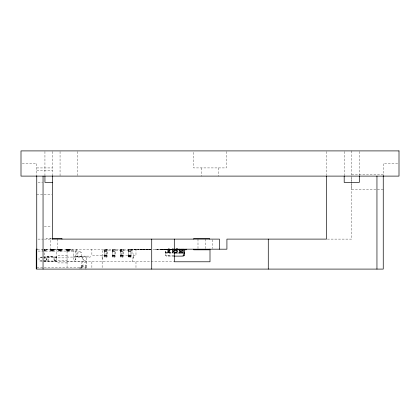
<?xml version="1.0" encoding="UTF-8"?>
<svg xmlns="http://www.w3.org/2000/svg" width="420" height="420" viewBox="0 0 420 420"><rect width="100%" height="100%" fill="white"/><g stroke="black" fill="none" stroke-linecap="round" stroke-linejoin="round"><path stroke-width="0.32" stroke-dasharray="2.1 1.58" d="M104.286 250.787L104.444 249.207L104.444 257.061L106.964 257.061L107.121 249.365L106.964 257.061M104.444 250.766L106.964 250.766L106.964 249.344L104.286 249.365L104.444 257.061M112.287 250.787L112.445 249.207L112.445 257.061L114.965 257.061L115.122 249.365L114.965 257.061M112.445 250.766L114.965 250.766L114.965 249.344L112.287 249.365L112.445 257.061M120.288 250.787L120.445 249.207L120.445 257.061L122.966 257.061L123.123 249.365L122.966 257.061M120.445 250.766L122.966 250.766L122.966 249.344L120.288 249.365L120.445 257.061M128.289 250.787L131.124 250.614L131.124 249.365L130.966 257.061L128.289 256.904L128.289 249.365L128.447 257.061M130.966 250.588L130.966 249.344L128.289 249.365M132.358 261.681L132.667 261.524L133.455 255.512L132.358 250.761L102.848 250.834L101.96 257.087L102.742 261.524L103.052 261.681M54.505 261.03L54.505 257.25M128.861 256.043C131.208 256.447 130.804 255.213 129.811 256.804C129.638 254.357 128.966 257.25 129.686 256.3L129.99 255.644L129.932 256.541C130.41 257.26 129.68 256.463 129.99 255.644L130.966 255.644M173.938 255.701L165.406 255.701L165.454 249.522L173.292 249.522M129.659 256.132C129.313 257.764 129.885 255.454 129.969 256.074M46.673 259.103L46.478 259.896A0.945 0.945 0 0 1 45.727 260.264M75.653 258.699L75.064 260.08A1.25 1.25 0 0 1 73.673 260.027L73.458 259.828A1.25 1.25 0 0 1 73.159 259.019L73.159 249.186M75.653 259.266C75.064 261.119 76.225 257.035 75.653 256.625L82.898 256.772M130.289 256.725L129.885 256.877L129.932 256.541M129.423 255.644C129.129 257.46 128.951 255.911 129.134 255.738L129.67 255.78M133.192 258.547L132.883 258.704L133.14 255.46L133.413 255.512M55.771 249.816L55.886 249.186M129.003 256.163L128.84 255.644L129.176 256.142M174.064 256.116L166.215 256.116L165.27 252.966L166.215 249.816M81.858 265.472L81.889 265.372A0.945 0.399 0 0 1 82.803 265.072L85.449 265.072A0.945 0.399 0 0 1 86.362 265.372L86.394 265.472M81.858 267.188L81.889 265.372M129.344 255.691L128.909 255.875M46.904 258.006L48.767 257.25L48.767 261.03L47.029 260.479L46.904 258.006L43.754 258.006L39.816 257.25M129.218 256.751L129.397 256.463L128.777 256.106M46.478 259.896L46.673 256.625L53.918 256.772M130.195 256.594L130.258 256.321L129.691 256.331L129.885 256.877M67.064 262.92L58.244 262.92L56.354 261.03L39.659 261.03L39.029 260.4L39.029 257.88L39.659 257.25L56.354 257.25L58.244 255.36L67.064 255.36M112.445 255.486L115.122 255.644L112.445 255.428L114.965 255.234L112.445 255.077L114.965 255.077L112.445 255.234L114.965 255.428L112.445 255.47L114.965 255.47M120.445 255.486L123.123 255.644L120.445 255.428L122.966 255.234L120.445 255.077L122.966 255.077L120.445 255.234L122.966 255.428L120.445 255.47L135.975 255.486L135.975 249.186M130.966 257.061L130.966 249.344M83.066 256.468L83.942 256.116L90.174 256.116L90.174 257.098L67.064 257.072M130.006 256.242L129.969 255.701M133.14 257.035L133.45 257.087L133.14 257.087M102.218 258.547L102.527 258.547L102.27 255.46L101.997 255.512M101.96 257.087L102.27 257.035M102.742 251.024L103.052 250.761M39.816 261.03L43.754 260.274L46.904 260.274M173.108 249.942L172.184 250.094L173.57 250.226M168.089 250.226L169.475 250.094L168.089 249.863L168.047 249.186M172.184 250.226L173.108 250.142M106.964 251.575L104.444 251.575M114.965 251.575L112.445 251.575M122.966 251.575L120.445 251.575M130.966 251.575L128.447 251.575M179.445 251.974L181.713 251.853M104.444 251.255L106.964 251.255M112.445 251.255L114.965 251.255M120.445 251.255L122.966 251.255M128.447 251.255L130.966 251.255M169.995 250.236L167.16 250.236M167.16 251.916L169.995 251.916M46.673 256.772L53.918 256.625L54.112 259.896A0.945 0.945 0 0 0 54.863 260.264L55.167 260.264A1.25 1.25 0 0 0 56.411 259.019L56.411 249.186M75.653 256.772L82.898 256.625C81.727 259.298 83.853 261.209 86.394 260.264M22.26 163.506L36.75 163.506L36.75 175.492M397.688 163.506L383.25 163.506L383.25 176.106M36.75 167.937L52.5 167.937M36.75 170.599L52.5 170.599M383.25 174.662L351.813 174.662L351.813 175.675M38.062 182.222L42.656 182.222M383.25 189.782L351.813 189.782L351.813 176.878M36.75 194.822L51.844 194.822M44.31 226.506L51.24 226.506M51.45 238.476L46.2 238.476L46.2 239.106M38.01 239.106L43.05 239.106M44.363 239.106L51.576 239.106M327.411 239.106L351.75 239.106L351.75 150.906M173.57 248.85L172.184 248.85L172.184 253.008M168.089 249.06L169.475 249.06M172.184 249.06L173.57 249.06M37.464 249.186L43.57 249.186M76.939 251.076L44.137 251.076L44.137 249.186L173.911 249.186M167.16 249.396L169.995 249.333M168.089 249.669L169.475 249.669M172.184 249.669L173.57 249.669M134.3 249.816L134.3 249.186L134.279 249.816L138.999 249.816L138.999 249.186M162.823 249.816L173.911 249.816M168.089 249.863L169.475 249.863L168.089 250.094L169.475 250.226M38.084 251.076L43.57 251.076M168.089 251.643L169.475 251.643M172.184 251.643L173.57 251.643M176.279 251.643L177.665 251.643M180.374 251.643L181.76 251.643M78.519 251.743L81.039 251.743M168.089 251.916L169.475 251.916M172.184 251.916L173.57 251.916M176.741 251.916L177.665 251.916M180.374 251.916L181.76 251.916M168.089 252.189L169.475 252.189M172.184 252.189L173.57 252.189M165.317 252.21L173.003 252.21M167.16 252.756L169.995 252.819M165.27 252.966L173.093 252.966M165.317 253.008L173.57 253.008M106.964 255.47L104.444 255.428L106.964 255.234L104.444 255.077L106.964 255.077L104.444 255.234L106.964 255.428L104.286 255.644L107.121 255.644L91.875 255.486L91.875 249.186M167.643 255.486L169.512 255.486M73.159 256.468L86.394 256.468L86.394 269.094M104.444 256.552L106.964 256.552M112.445 256.552L114.965 256.552M120.445 256.552L122.966 256.552M128.447 256.552L130.966 256.552M104.286 256.904L107.121 256.904M112.287 256.904L115.122 256.904M120.288 256.904L123.123 256.904M128.289 256.904L131.124 256.904M56.669 256.935L41.864 256.935L41.864 257.25M54.49 257.88L67.064 257.88M54.49 260.4L67.064 260.4M67.064 261.209L86.394 261.209M56.669 261.345L41.864 261.345L41.864 261.03M44.347 261.786L173.649 261.786M86.394 262.363L81.858 262.363L81.858 269.094M81.889 267.083A0.945 0.399 0 0 1 82.803 266.789L85.449 266.789A0.945 0.399 0 0 1 86.362 267.083L86.394 267.188M36.876 267.204L86.394 267.204M179.445 251.837L181.713 251.947M173.57 250.094L172.184 249.863L173.57 249.921L173.57 251.979M132.667 251.024L132.358 250.761M129.518 256.247L129.575 256.751L129.187 256.079M129.397 256.463L129.15 256.872L129.292 255.77M54.112 259.896L53.918 259.103M82.898 259.266L83.255 259.896L82.898 258.699M359.31 151.552L359.31 176.106M344.19 151.552L344.19 176.106M326.55 151.552L326.55 175.46M226.38 151.562L226.38 167.916L193.62 167.916L193.62 151.562M218.19 167.916L218.19 176.106M212.641 239.736L212.641 248.556M205.238 239.106L205.238 248.556M201.81 167.916L201.81 176.106M197.993 239.106L197.993 248.556M180.374 250.703L180.374 251.979M177.665 250.703L177.665 251.979M173.303 250.446L173.303 252.011M172.951 249.186L172.951 249.816M172.736 249.186L172.736 249.816M172.137 249.186L172.137 249.816M171.959 249.186L171.959 249.816M171.276 249.186L171.276 249.816M171.003 249.186L171.003 249.816M170.567 249.186L170.567 249.816M169.995 249.186L169.995 252.966M169.748 249.186L169.748 249.816M169.475 253.008L169.475 248.85L168.089 248.85L168.089 253.008M169.307 249.186L169.328 249.816M169.265 249.186L169.265 249.816M168.761 249.186L168.761 249.816M168.556 249.186L168.556 249.816M168.462 249.186L168.462 249.816M168.373 249.186L168.373 249.816M167.591 249.186L167.591 249.816M167.16 249.186L167.16 252.966M166.682 249.186L166.682 249.816M166.598 249.186L166.598 249.816M166.294 249.186L166.283 249.816M165.553 249.186L165.553 249.816M165.018 249.186L165.018 249.816M164.95 249.186L164.95 249.816M164.771 249.186L164.771 249.816M164.546 249.186L164.514 249.816M164.456 249.186L164.456 249.816M164.094 249.186L164.094 249.816M163.81 249.186L163.79 249.816M163.238 249.186L163.238 249.816M162.823 249.186L162.876 249.816M162.566 249.186L162.566 249.816L155.636 249.816L155.689 249.186M162.141 249.186L162.12 249.816M161.574 249.186L161.574 249.816M161.275 249.186L161.275 249.816M160.912 249.186L160.912 249.816M160.876 249.186L160.86 249.816M160.403 249.186L160.403 249.816M159.096 249.186L159.101 249.816M157.358 249.186L157.327 249.816L157.274 249.186M156.602 249.186L156.623 249.816M156.051 249.186L156.051 249.816M150.281 249.186L150.281 249.816L145.493 249.816L145.493 249.186M150.15 249.186L150.15 249.816M149.987 249.186L149.987 249.816M149.651 249.186L149.651 249.816M149.494 249.186L149.494 249.816M149.368 249.186L149.368 249.816M149.268 249.186L149.268 249.816M149.179 249.186L149.179 249.816M148.932 249.186L148.969 249.816M148.139 249.186L148.139 249.816L148.04 249.186M147.998 249.186L147.961 249.816M147.257 249.186L147.294 249.816M147.168 249.186L147.168 249.816M146.937 249.186L146.937 249.816M146.711 249.186L146.711 249.816M146.633 249.186L146.633 249.816M146.517 249.186L146.517 249.816M146.381 249.186L146.381 249.816M146.27 249.186L146.27 249.816M146.197 249.186L146.197 249.816M145.898 249.186L145.898 249.816M144.711 249.186L144.711 249.816L139.907 249.816L139.907 249.186M144.37 249.186L144.37 249.816M144.134 249.186L144.134 249.816M144.055 249.186L144.055 249.816M143.766 249.186L143.766 249.816M143.32 249.186L143.335 249.816M142.453 249.186L142.453 249.816M142.233 249.186L142.233 249.816M141.477 249.186L141.477 249.816M141.44 249.186L141.44 249.816M141.32 249.186L141.32 249.816M141.089 249.186L141.089 249.816M140.9 249.186L140.9 249.816M140.763 249.186L140.842 249.816M140.621 249.186L140.621 249.816M140.065 249.186L140.065 249.816M138.836 249.186L138.836 249.816M138.742 249.186L138.742 249.816M138.39 249.186L138.39 249.816M138.085 249.186L138.085 249.816M137.954 249.186L137.954 249.816M137.671 249.186L137.671 249.816M136.637 249.186L136.631 249.816M135.975 261.786L135.975 268.485M135.608 249.186L135.65 249.816M135.329 249.186L135.329 249.816M135.193 249.186L135.193 249.816M134.993 249.186L134.993 249.816M134.542 249.186L134.542 249.816M133.366 249.186L133.366 249.816L128.357 249.816L128.357 249.186M132.389 249.186L132.389 249.816M131.665 249.186L131.665 249.816M131.497 249.186L131.497 249.816M129.229 249.186L129.229 249.816M121.8 249.186L121.8 255.486M106.05 249.186L106.05 255.486M102.144 261.786L102.144 268.485M91.875 261.786L91.875 268.485M85.696 267.204L85.696 269.094M85.449 265.072L85.449 266.789M82.803 265.072L82.803 266.789M81.669 256.468L81.669 252.373L77.889 252.373L77.889 256.468M81.16 267.204L81.16 268.464M80.666 267.204L80.666 268.464M79.968 267.204L79.968 269.094M77.7 151.552L77.7 175.46M76.939 249.186L76.939 256.468M76.031 249.186L76.031 251.076M75.679 251.076L75.679 256.468M72.602 249.186L72.602 251.076M71.342 249.186L71.342 251.076M70.718 249.186L70.718 249.816L65.52 249.816L65.52 249.186M69.962 249.186L69.962 251.076M69.605 249.186L69.605 249.816M69.473 249.186L69.473 251.076M69.017 249.186L69.017 251.076M68.628 249.186L68.628 251.076M68.329 249.186L68.329 251.076M68.14 249.186L68.14 251.076M68.072 249.186L68.072 251.076M68.008 249.186L68.008 251.076M67.82 249.186L67.82 251.076M67.662 249.186L67.662 249.816M67.52 249.186L67.52 251.076M67.127 249.186L67.127 251.076M67.064 251.076L67.064 267.204M66.675 249.186L66.675 251.076M66.633 249.186L66.633 249.816M66.181 249.186L66.181 251.076M62.008 249.186L62.008 251.076M61.95 249.186L61.95 249.816L46.2 249.816L46.2 249.186M61.52 249.186L61.52 251.076M61.063 249.186L61.063 251.076M60.669 249.186L60.669 251.076M60.37 249.186L60.37 251.076M60.181 249.186L60.181 251.076M60.118 249.186L60.118 251.076M60.06 151.552L60.06 176.106M60.055 249.186L60.055 251.076M59.866 249.186L59.866 251.076M59.561 249.186L59.561 251.076M59.173 249.186L59.173 251.076M58.716 249.186L58.716 251.076M58.228 249.186L58.228 251.076M57.698 239.106L57.698 249.816M57.362 249.186L57.362 249.816M56.354 257.25L56.354 261.03M54.049 249.186L54.049 251.076M53.56 249.186L53.56 251.076M53.104 249.186L53.104 251.076M52.736 249.186L52.736 249.816M52.715 249.186L52.715 251.076M52.5 151.552L52.5 175.46M52.411 249.186L52.411 251.076M52.222 249.186L52.222 251.076M52.159 249.186L52.159 251.076M52.096 249.186L52.096 251.076M51.907 249.186L51.907 251.076M51.608 249.186L51.608 251.076M51.214 249.186L51.214 251.076M50.788 238.476L50.788 239.106M50.757 249.186L50.757 251.076M50.474 249.816L50.453 238.476M50.269 249.186L50.269 251.076M46.095 249.186L46.095 251.076M45.602 249.186L45.602 251.076M45.15 249.186L45.15 251.076M45.014 256.935L45.014 257.25M45.014 261.03L45.014 261.345M44.94 151.552L44.94 176.106M44.756 249.186L44.756 251.076M44.457 249.186L44.457 251.076M44.268 249.186L44.268 251.076M44.179 249.186L44.179 259.019A1.25 1.25 0 0 0 45.423 260.264M42.315 249.186L42.315 251.076M51.513 249.186L51.445 249.816L50.935 249.186L50.642 249.816L50.642 249.186L50.972 249.816L51.513 249.186M128.447 255.486L131.124 255.644L128.447 255.428L130.966 255.234L128.447 255.077L130.966 255.077L128.447 255.234L130.966 255.428L128.447 255.47M106.964 255.397L104.444 255.428L106.964 255.428M114.965 255.397L112.445 255.428L114.965 255.428M122.966 255.397L120.445 255.428L122.966 255.428M130.966 255.397L128.447 255.428L130.966 255.428"/><path stroke-width="0.63" d="M173.911 249.816L183.225 249.816L184.17 252.966L183.225 256.116L174.064 256.116M177.665 249.863L176.279 250.094L176.279 248.85L177.665 248.85M176.138 250.236L173.87 250.131M182.28 250.236L179.445 250.131M52.5 182.406L44.94 182.406L44.94 176.106M52.106 238.476L61.95 238.476L61.95 239.106M52.106 239.106L219.45 239.106L219.45 249.186M37.459 249.186L36.246 249.186L36.246 269.094M174.2 249.186L226.916 249.186L226.916 239.106L326.55 239.106L326.55 176.106M181.776 249.522L184.391 249.522L184.438 255.701L183.125 255.701M176.279 249.669L177.665 249.669M184.007 249.816L186.191 249.816L186.191 249.186M176.279 249.863L177.665 249.921M173.87 252.819L176.138 252.756M179.445 252.819L182.28 252.756M174.395 252.966L184.17 252.966M183.02 255.759L183.808 255.759M383.25 175.675L383.25 269.094L36.75 269.094L36.75 175.728M376.95 176.106L376.95 269.094M359.31 176.106L359.31 182.406L344.19 182.406L344.19 176.106M268.275 239.106L268.275 269.094M210 249.186L210 261.786L174.3 261.786L174.3 239.106M209.491 239.106L209.491 238.476L193.741 238.476L193.741 239.106M209.491 249.186L209.491 249.816L193.741 249.816L193.741 249.186M183.461 249.186L183.493 249.816M182.28 249.186L182.28 252.966M181.86 249.186L181.86 249.816M179.886 249.186L179.886 249.816M179.445 249.748L179.445 252.966M179.046 249.186L179.046 249.816M177.072 249.186L177.072 249.816M176.311 249.186L176.311 249.816M176.138 249.748L176.138 252.966M151.725 239.106L151.725 269.094M52.5 175.728L52.5 239.106M43.05 176.106L43.05 269.094M399 150.906L21 150.906L21 176.106L399 176.106L399 150.906"/></g></svg>
